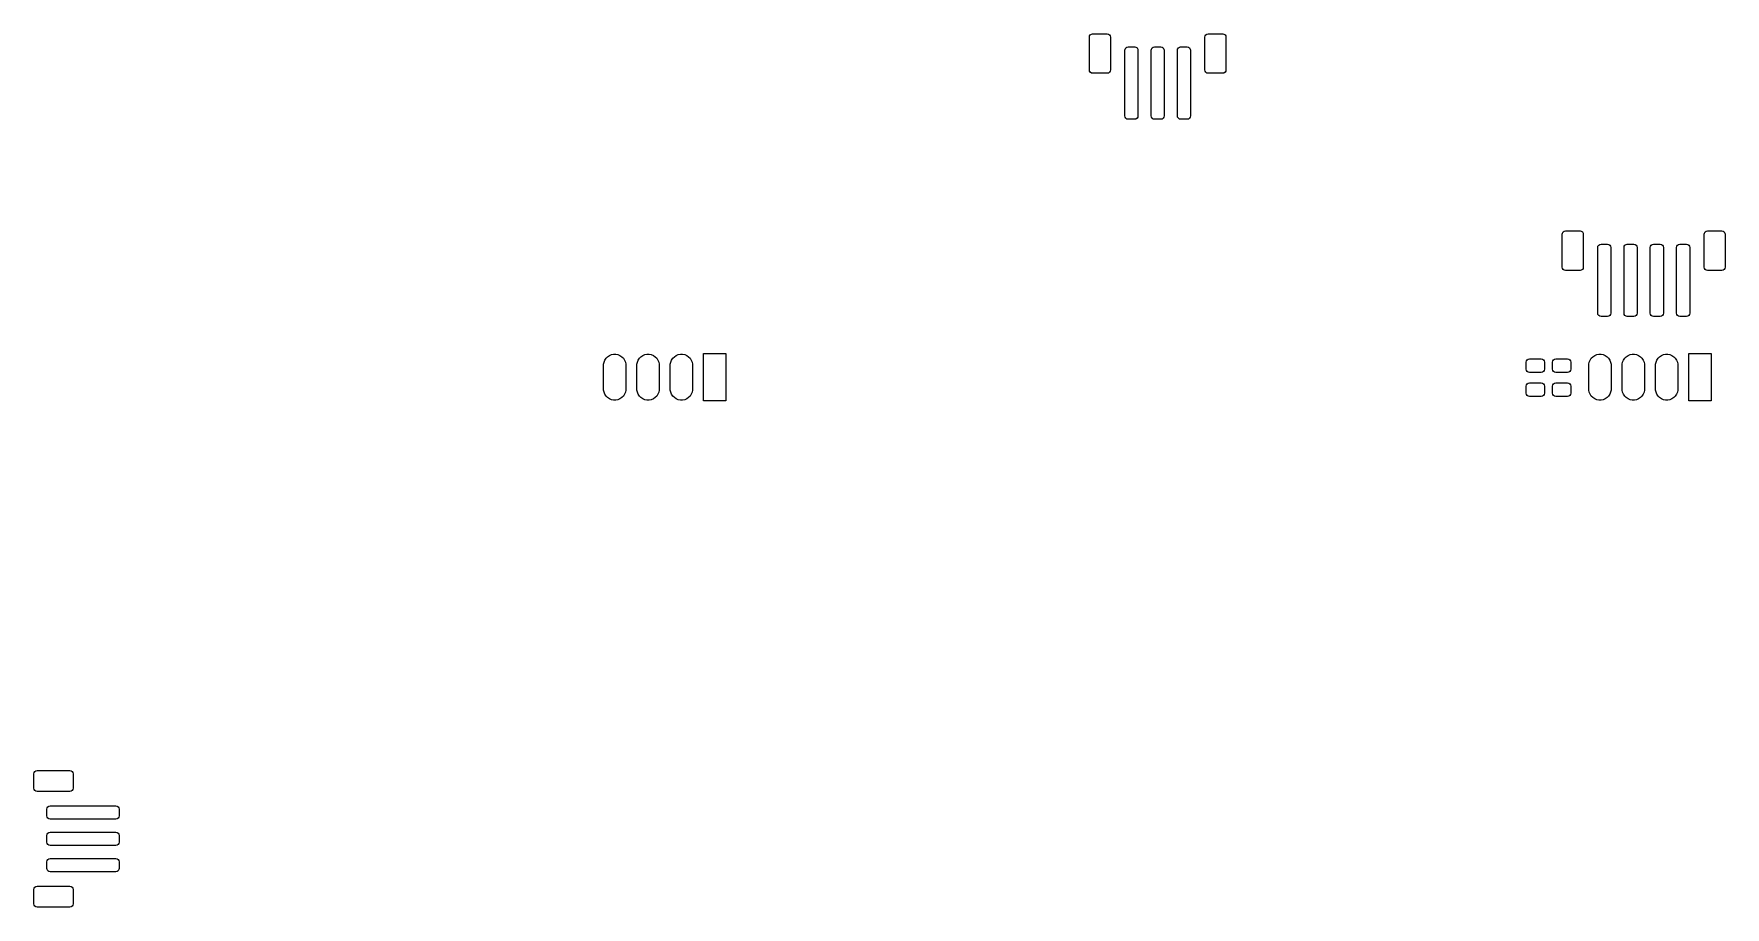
# Model space of a CAD drawing. Extents: x 21 to 150, y -116 to -50.
import ezdxf

# ---------------------------------------------------------------- set-up
doc = ezdxf.new("R2010")
doc.units = 0
doc.layers.add('BLACK', color=7, linetype='CONTINUOUS')

msp = doc.modelspace()

# ---------------------------------------------------------------- linework, layer by layer
at = {"layer": 'BLACK', "linetype": 'CONTINUOUS'}
for p, q in [((101.8, -50), (101.81903, -49.904329)), ((101.8, -52.5), (101.8, -50)), ((101.81903, -49.904329), (101.873223, -49.823223)), ((101.873223, -49.823223), (101.954329, -49.76903)), ((101.954329, -49.76903), (102.05, -49.75)), ((102.05, -49.75), (103.15, -49.75)), ((103.15, -49.75), (103.245671, -49.76903)), ((103.245671, -49.76903), (103.326777, -49.823223)), ((103.326777, -49.823223), (103.38097, -49.904329)), ((103.38097, -49.904329), (103.4, -50)), ((103.4, -50), (103.4, -52.5)), ((110.6, -50), (110.61903, -49.904329)), ((110.6, -52.5), (110.6, -50)), ((110.61903, -49.904329), (110.673223, -49.823223)), ((110.673223, -49.823223), (110.754329, -49.76903)), ((110.754329, -49.76903), (110.85, -49.75)), ((110.85, -49.75), (111.95, -49.75)), ((111.95, -49.75), (112.045671, -49.76903)), ((112.045671, -49.76903), (112.126777, -49.823223)), ((112.126777, -49.823223), (112.18097, -49.904329)), ((112.18097, -49.904329), (112.2, -50)), ((112.2, -50), (112.2, -52.5)), ((104.5, -51), (104.51903, -50.904329)), ((104.5, -56), (104.5, -51)), ((104.51903, -50.904329), (104.573223, -50.823223)), ((104.573223, -50.823223), (104.654329, -50.76903)), ((104.654329, -50.76903), (104.75, -50.75)), ((104.75, -50.75), (105.25, -50.75)), ((105.25, -50.75), (105.345671, -50.76903)), ((105.345671, -50.76903), (105.426777, -50.823223)), ((105.426777, -50.823223), (105.48097, -50.904329)), ((105.48097, -50.904329), (105.5, -51)), ((105.5, -51), (105.5, -56)), ((106.5, -51), (106.51903, -50.904329)), ((106.5, -56), (106.5, -51)), ((106.51903, -50.904329), (106.573223, -50.823223)), ((106.573223, -50.823223), (106.654329, -50.76903)), ((106.654329, -50.76903), (106.75, -50.75)), ((106.75, -50.75), (107.25, -50.75)), ((107.25, -50.75), (107.345671, -50.76903)), ((107.345671, -50.76903), (107.426777, -50.823223)), ((107.426777, -50.823223), (107.48097, -50.904329)), ((107.48097, -50.904329), (107.5, -51)), ((107.5, -51), (107.5, -56)), ((108.5, -51), (108.51903, -50.904329)), ((108.5, -56), (108.5, -51)), ((108.51903, -50.904329), (108.573223, -50.823223)), ((108.573223, -50.823223), (108.654329, -50.76903)), ((108.654329, -50.76903), (108.75, -50.75)), ((108.75, -50.75), (109.25, -50.75)), ((109.25, -50.75), (109.345671, -50.76903)), ((109.345671, -50.76903), (109.426777, -50.823223)), ((109.426777, -50.823223), (109.48097, -50.904329)), ((109.48097, -50.904329), (109.5, -51)), ((109.5, -51), (109.5, -56)), ((101.81903, -52.595671), (101.8, -52.5)), ((101.873223, -52.676777), (101.81903, -52.595671)), ((101.954329, -52.73097), (101.873223, -52.676777)), ((102.05, -52.75), (101.954329, -52.73097)), ((103.15, -52.75), (102.05, -52.75)), ((103.245671, -52.73097), (103.15, -52.75)), ((103.326777, -52.676777), (103.245671, -52.73097)), ((103.38097, -52.595671), (103.326777, -52.676777)), ((103.4, -52.5), (103.38097, -52.595671)), ((110.61903, -52.595671), (110.6, -52.5)), ((110.673223, -52.676777), (110.61903, -52.595671)), ((110.754329, -52.73097), (110.673223, -52.676777)), ((110.85, -52.75), (110.754329, -52.73097)), ((111.95, -52.75), (110.85, -52.75)), ((112.045671, -52.73097), (111.95, -52.75)), ((112.126777, -52.676777), (112.045671, -52.73097)), ((112.18097, -52.595671), (112.126777, -52.676777)), ((112.2, -52.5), (112.18097, -52.595671)), ((104.51903, -56.095671), (104.5, -56)), ((104.573223, -56.176777), (104.51903, -56.095671)), ((104.654329, -56.23097), (104.573223, -56.176777)), ((104.75, -56.25), (104.654329, -56.23097)), ((105.25, -56.25), (104.75, -56.25)), ((105.345671, -56.23097), (105.25, -56.25)), ((105.426777, -56.176777), (105.345671, -56.23097)), ((105.48097, -56.095671), (105.426777, -56.176777)), ((105.5, -56), (105.48097, -56.095671)), ((106.51903, -56.095671), (106.5, -56)), ((106.573223, -56.176777), (106.51903, -56.095671)), ((106.654329, -56.23097), (106.573223, -56.176777)), ((106.75, -56.25), (106.654329, -56.23097)), ((107.25, -56.25), (106.75, -56.25)), ((107.345671, -56.23097), (107.25, -56.25)), ((107.426777, -56.176777), (107.345671, -56.23097)), ((107.48097, -56.095671), (107.426777, -56.176777)), ((107.5, -56), (107.48097, -56.095671)), ((108.51903, -56.095671), (108.5, -56)), ((108.573223, -56.176777), (108.51903, -56.095671)), ((108.654329, -56.23097), (108.573223, -56.176777)), ((108.75, -56.25), (108.654329, -56.23097)), ((109.25, -56.25), (108.75, -56.25)), ((109.345671, -56.23097), (109.25, -56.25)), ((109.426777, -56.176777), (109.345671, -56.23097)), ((109.48097, -56.095671), (109.426777, -56.176777)), ((109.5, -56), (109.48097, -56.095671)), ((137.8, -65), (137.81903, -64.904329)), ((137.8, -67.5), (137.8, -65)), ((137.81903, -64.904329), (137.873223, -64.823223)), ((137.873223, -64.823223), (137.954329, -64.76903)), ((137.954329, -64.76903), (138.05, -64.75)), ((138.05, -64.75), (139.15, -64.75)), ((139.15, -64.75), (139.245671, -64.76903)), ((139.245671, -64.76903), (139.326777, -64.823223)), ((139.326777, -64.823223), (139.38097, -64.904329)), ((139.38097, -64.904329), (139.4, -65)), ((139.4, -65), (139.4, -67.5)), ((148.6, -65), (148.61903, -64.904329)), ((148.6, -67.5), (148.6, -65)), ((148.61903, -64.904329), (148.673223, -64.823223)), ((148.673223, -64.823223), (148.754329, -64.76903)), ((148.754329, -64.76903), (148.85, -64.75)), ((148.85, -64.75), (149.95, -64.75)), ((149.95, -64.75), (150.045671, -64.76903)), ((150.045671, -64.76903), (150.126777, -64.823223)), ((150.126777, -64.823223), (150.18097, -64.904329)), ((150.18097, -64.904329), (150.2, -65)), ((150.2, -65), (150.2, -67.5)), ((140.5, -66), (140.51903, -65.904329)), ((140.5, -71), (140.5, -66)), ((140.51903, -65.904329), (140.573223, -65.823223)), ((140.573223, -65.823223), (140.654329, -65.76903)), ((140.654329, -65.76903), (140.75, -65.75)), ((140.75, -65.75), (141.25, -65.75)), ((141.25, -65.75), (141.345671, -65.76903)), ((141.345671, -65.76903), (141.426777, -65.823223)), ((141.426777, -65.823223), (141.48097, -65.904329)), ((141.48097, -65.904329), (141.5, -66)), ((141.5, -66), (141.5, -71)), ((142.5, -66), (142.51903, -65.904329)), ((142.5, -71), (142.5, -66)), ((142.51903, -65.904329), (142.573223, -65.823223)), ((142.573223, -65.823223), (142.654329, -65.76903)), ((142.654329, -65.76903), (142.75, -65.75)), ((142.75, -65.75), (143.25, -65.75)), ((143.25, -65.75), (143.345671, -65.76903)), ((143.345671, -65.76903), (143.426777, -65.823223)), ((143.426777, -65.823223), (143.48097, -65.904329)), ((143.48097, -65.904329), (143.5, -66)), ((143.5, -66), (143.5, -71)), ((144.5, -66), (144.51903, -65.904329)), ((144.5, -71), (144.5, -66)), ((144.51903, -65.904329), (144.573223, -65.823223)), ((144.573223, -65.823223), (144.654329, -65.76903)), ((144.654329, -65.76903), (144.75, -65.75)), ((144.75, -65.75), (145.25, -65.75)), ((145.25, -65.75), (145.345671, -65.76903)), ((145.345671, -65.76903), (145.426777, -65.823223)), ((145.426777, -65.823223), (145.48097, -65.904329)), ((145.48097, -65.904329), (145.5, -66)), ((145.5, -66), (145.5, -71)), ((146.5, -66), (146.51903, -65.904329)), ((146.5, -71), (146.5, -66)), ((146.51903, -65.904329), (146.573223, -65.823223)), ((146.573223, -65.823223), (146.654329, -65.76903)), ((146.654329, -65.76903), (146.75, -65.75)), ((146.75, -65.75), (147.25, -65.75)), ((147.25, -65.75), (147.345671, -65.76903)), ((147.345671, -65.76903), (147.426777, -65.823223)), ((147.426777, -65.823223), (147.48097, -65.904329)), ((147.48097, -65.904329), (147.5, -66)), ((147.5, -66), (147.5, -71)), ((137.81903, -67.595671), (137.8, -67.5)), ((137.873223, -67.676777), (137.81903, -67.595671)), ((137.954329, -67.73097), (137.873223, -67.676777)), ((138.05, -67.75), (137.954329, -67.73097)), ((139.15, -67.75), (138.05, -67.75)), ((139.245671, -67.73097), (139.15, -67.75)), ((139.326777, -67.676777), (139.245671, -67.73097)), ((139.38097, -67.595671), (139.326777, -67.676777)), ((139.4, -67.5), (139.38097, -67.595671)), ((148.61903, -67.595671), (148.6, -67.5)), ((148.673223, -67.676777), (148.61903, -67.595671)), ((148.754329, -67.73097), (148.673223, -67.676777)), ((148.85, -67.75), (148.754329, -67.73097)), ((149.95, -67.75), (148.85, -67.75)), ((150.045671, -67.73097), (149.95, -67.75)), ((150.126777, -67.676777), (150.045671, -67.73097)), ((150.18097, -67.595671), (150.126777, -67.676777)), ((150.2, -67.5), (150.18097, -67.595671)), ((140.51903, -71.095671), (140.5, -71)), ((140.573223, -71.176777), (140.51903, -71.095671)), ((140.654329, -71.23097), (140.573223, -71.176777)), ((140.75, -71.25), (140.654329, -71.23097)), ((141.25, -71.25), (140.75, -71.25)), ((141.345671, -71.23097), (141.25, -71.25)), ((141.426777, -71.176777), (141.345671, -71.23097)), ((141.48097, -71.095671), (141.426777, -71.176777)), ((141.5, -71), (141.48097, -71.095671)), ((142.51903, -71.095671), (142.5, -71)), ((142.573223, -71.176777), (142.51903, -71.095671)), ((142.654329, -71.23097), (142.573223, -71.176777)), ((142.75, -71.25), (142.654329, -71.23097)), ((143.25, -71.25), (142.75, -71.25)), ((143.345671, -71.23097), (143.25, -71.25)), ((143.426777, -71.176777), (143.345671, -71.23097)), ((143.48097, -71.095671), (143.426777, -71.176777)), ((143.5, -71), (143.48097, -71.095671)), ((144.51903, -71.095671), (144.5, -71)), ((144.573223, -71.176777), (144.51903, -71.095671)), ((144.654329, -71.23097), (144.573223, -71.176777)), ((144.75, -71.25), (144.654329, -71.23097)), ((145.25, -71.25), (144.75, -71.25)), ((145.345671, -71.23097), (145.25, -71.25)), ((145.426777, -71.176777), (145.345671, -71.23097)), ((145.48097, -71.095671), (145.426777, -71.176777)), ((145.5, -71), (145.48097, -71.095671)), ((146.51903, -71.095671), (146.5, -71)), ((146.573223, -71.176777), (146.51903, -71.095671)), ((146.654329, -71.23097), (146.573223, -71.176777)), ((146.75, -71.25), (146.654329, -71.23097)), ((147.25, -71.25), (146.75, -71.25)), ((147.345671, -71.23097), (147.25, -71.25)), ((147.426777, -71.176777), (147.345671, -71.23097)), ((147.48097, -71.095671), (147.426777, -71.176777)), ((147.5, -71), (147.48097, -71.095671)), ((64.854601, -74.726058), (64.918367, -74.572113)), ((64.918367, -74.572113), (65.010941, -74.433566)), ((65.010941, -74.433566), (65.128766, -74.315741)), ((65.128766, -74.315741), (65.267313, -74.223167)), ((65.267313, -74.223167), (65.421258, -74.159401)), ((65.421258, -74.159401), (65.584685, -74.126893)), ((65.584685, -74.126893), (65.751315, -74.126893)), ((65.751315, -74.126893), (65.914742, -74.159401)), ((65.914742, -74.159401), (66.068687, -74.223167)), ((66.068687, -74.223167), (66.207234, -74.315741)), ((66.207234, -74.315741), (66.325059, -74.433566)), ((66.325059, -74.433566), (66.417633, -74.572113)), ((66.417633, -74.572113), (66.481399, -74.726058)), ((67.394601, -74.726058), (67.458367, -74.572113)), ((67.458367, -74.572113), (67.550941, -74.433566)), ((67.550941, -74.433566), (67.668766, -74.315741)), ((67.668766, -74.315741), (67.807313, -74.223167)), ((67.807313, -74.223167), (67.961258, -74.159401)), ((67.961258, -74.159401), (68.124685, -74.126893)), ((68.124685, -74.126893), (68.291315, -74.126893)), ((68.291315, -74.126893), (68.454742, -74.159401)), ((68.454742, -74.159401), (68.608687, -74.223167)), ((68.608687, -74.223167), (68.747234, -74.315741)), ((68.747234, -74.315741), (68.865059, -74.433566)), ((68.865059, -74.433566), (68.957633, -74.572113)), ((68.957633, -74.572113), (69.021399, -74.726058)), ((69.934601, -74.726058), (69.998367, -74.572113)), ((69.998367, -74.572113), (70.090941, -74.433566)), ((70.090941, -74.433566), (70.208766, -74.315741)), ((70.208766, -74.315741), (70.347313, -74.223167)), ((70.347313, -74.223167), (70.501258, -74.159401)), ((70.501258, -74.159401), (70.664685, -74.126893)), ((70.664685, -74.126893), (70.831315, -74.126893)), ((70.831315, -74.126893), (70.994742, -74.159401)), ((70.994742, -74.159401), (71.148687, -74.223167)), ((71.148687, -74.223167), (71.287234, -74.315741)), ((71.287234, -74.315741), (71.405059, -74.433566)), ((71.405059, -74.433566), (71.497633, -74.572113)), ((71.497633, -74.572113), (71.561399, -74.726058)), ((72.438, -77.6728), (72.438, -74.0728)), ((72.438, -74.0728), (74.138, -74.0728)), ((74.138, -74.0728), (74.138, -77.6728)), ((135.05, -74.7375), (135.06903, -74.641829)), ((135.06903, -74.641829), (135.123223, -74.560723)), ((135.123223, -74.560723), (135.204329, -74.50653)), ((135.204329, -74.50653), (135.3, -74.4875)), ((135.3, -74.4875), (136.2, -74.4875)), ((136.2, -74.4875), (136.295671, -74.50653)), ((136.295671, -74.50653), (136.376777, -74.560723)), ((136.376777, -74.560723), (136.43097, -74.641829)), ((136.43097, -74.641829), (136.45, -74.7375)), ((137.05, -74.7375), (137.06903, -74.641829)), ((137.06903, -74.641829), (137.123223, -74.560723)), ((137.123223, -74.560723), (137.204329, -74.50653)), ((137.204329, -74.50653), (137.3, -74.4875)), ((137.3, -74.4875), (138.2, -74.4875)), ((138.2, -74.4875), (138.295671, -74.50653)), ((138.295671, -74.50653), (138.376777, -74.560723)), ((138.376777, -74.560723), (138.43097, -74.641829)), ((138.43097, -74.641829), (138.45, -74.7375)), ((139.854601, -74.726058), (139.918367, -74.572113)), ((139.918367, -74.572113), (140.010941, -74.433566)), ((140.010941, -74.433566), (140.128766, -74.315741)), ((140.128766, -74.315741), (140.267313, -74.223167)), ((140.267313, -74.223167), (140.421258, -74.159401)), ((140.421258, -74.159401), (140.584685, -74.126893)), ((140.584685, -74.126893), (140.751315, -74.126893)), ((140.751315, -74.126893), (140.914742, -74.159401)), ((140.914742, -74.159401), (141.068687, -74.223167)), ((141.068687, -74.223167), (141.207234, -74.315741)), ((141.207234, -74.315741), (141.325059, -74.433566)), ((141.325059, -74.433566), (141.417633, -74.572113)), ((141.417633, -74.572113), (141.481399, -74.726058)), ((142.394601, -74.726058), (142.458367, -74.572113)), ((142.458367, -74.572113), (142.550941, -74.433566)), ((142.550941, -74.433566), (142.668766, -74.315741)), ((142.668766, -74.315741), (142.807313, -74.223167)), ((142.807313, -74.223167), (142.961258, -74.159401)), ((142.961258, -74.159401), (143.124685, -74.126893)), ((143.124685, -74.126893), (143.291315, -74.126893)), ((143.291315, -74.126893), (143.454742, -74.159401)), ((143.454742, -74.159401), (143.608687, -74.223167)), ((143.608687, -74.223167), (143.747234, -74.315741)), ((143.747234, -74.315741), (143.865059, -74.433566)), ((143.865059, -74.433566), (143.957633, -74.572113)), ((143.957633, -74.572113), (144.021399, -74.726058)), ((144.934601, -74.726058), (144.998367, -74.572113)), ((144.998367, -74.572113), (145.090941, -74.433566)), ((145.090941, -74.433566), (145.208766, -74.315741)), ((145.208766, -74.315741), (145.347313, -74.223167)), ((145.347313, -74.223167), (145.501258, -74.159401)), ((145.501258, -74.159401), (145.664685, -74.126893)), ((145.664685, -74.126893), (145.831315, -74.126893)), ((145.831315, -74.126893), (145.994742, -74.159401)), ((145.994742, -74.159401), (146.148687, -74.223167)), ((146.148687, -74.223167), (146.287234, -74.315741)), ((146.287234, -74.315741), (146.405059, -74.433566)), ((146.405059, -74.433566), (146.497633, -74.572113)), ((146.497633, -74.572113), (146.561399, -74.726058)), ((147.438, -77.6728), (147.438, -74.0728)), ((147.438, -74.0728), (149.138, -74.0728)), ((149.138, -74.0728), (149.138, -77.6728)), ((64.818, -74.9728), (64.822093, -74.889485)), ((64.818, -76.7728), (64.818, -74.9728)), ((64.822093, -74.889485), (64.854601, -74.726058)), ((66.481399, -74.726058), (66.513907, -74.889485)), ((66.513907, -74.889485), (66.518, -74.9728)), ((66.518, -74.9728), (66.518, -76.7728)), ((67.358, -74.9728), (67.362093, -74.889485)), ((67.358, -76.7728), (67.358, -74.9728)), ((67.362093, -74.889485), (67.394601, -74.726058)), ((69.021399, -74.726058), (69.053907, -74.889485)), ((69.053907, -74.889485), (69.058, -74.9728)), ((69.058, -74.9728), (69.058, -76.7728)), ((69.898, -74.9728), (69.902093, -74.889485)), ((69.898, -76.7728), (69.898, -74.9728)), ((69.902093, -74.889485), (69.934601, -74.726058)), ((71.561399, -74.726058), (71.593907, -74.889485)), ((71.593907, -74.889485), (71.598, -74.9728)), ((71.598, -74.9728), (71.598, -76.7728)), ((135.05, -75.2625), (135.05, -74.7375)), ((135.06903, -75.358171), (135.05, -75.2625)), ((135.123223, -75.439277), (135.06903, -75.358171)), ((135.204329, -75.49347), (135.123223, -75.439277)), ((135.3, -75.5125), (135.204329, -75.49347)), ((136.2, -75.5125), (135.3, -75.5125)), ((136.295671, -75.49347), (136.2, -75.5125)), ((136.376777, -75.439277), (136.295671, -75.49347)), ((136.43097, -75.358171), (136.376777, -75.439277)), ((136.45, -75.2625), (136.43097, -75.358171)), ((136.45, -74.7375), (136.45, -75.2625)), ((137.05, -75.2625), (137.05, -74.7375)), ((137.06903, -75.358171), (137.05, -75.2625)), ((137.123223, -75.439277), (137.06903, -75.358171)), ((137.204329, -75.49347), (137.123223, -75.439277)), ((137.3, -75.5125), (137.204329, -75.49347)), ((138.2, -75.5125), (137.3, -75.5125)), ((138.295671, -75.49347), (138.2, -75.5125)), ((138.376777, -75.439277), (138.295671, -75.49347)), ((138.43097, -75.358171), (138.376777, -75.439277)), ((138.45, -75.2625), (138.43097, -75.358171)), ((138.45, -74.7375), (138.45, -75.2625)), ((139.818, -74.9728), (139.822093, -74.889485)), ((139.818, -76.7728), (139.818, -74.9728)), ((139.822093, -74.889485), (139.854601, -74.726058)), ((141.481399, -74.726058), (141.513907, -74.889485)), ((141.513907, -74.889485), (141.518, -74.9728)), ((141.518, -74.9728), (141.518, -76.7728)), ((142.358, -74.9728), (142.362093, -74.889485)), ((142.358, -76.7728), (142.358, -74.9728)), ((142.362093, -74.889485), (142.394601, -74.726058)), ((144.021399, -74.726058), (144.053907, -74.889485)), ((144.053907, -74.889485), (144.058, -74.9728)), ((144.058, -74.9728), (144.058, -76.7728)), ((144.898, -74.9728), (144.902093, -74.889485)), ((144.898, -76.7728), (144.898, -74.9728)), ((144.902093, -74.889485), (144.934601, -74.726058)), ((146.561399, -74.726058), (146.593907, -74.889485)), ((146.593907, -74.889485), (146.598, -74.9728)), ((146.598, -74.9728), (146.598, -76.7728)), ((64.822093, -76.856115), (64.818, -76.7728)), ((64.854601, -77.019542), (64.822093, -76.856115)), ((64.918367, -77.173487), (64.854601, -77.019542)), ((65.010941, -77.312034), (64.918367, -77.173487)), ((66.417633, -77.173487), (66.325059, -77.312034)), ((66.481399, -77.019542), (66.417633, -77.173487)), ((66.513907, -76.856115), (66.481399, -77.019542)), ((66.518, -76.7728), (66.513907, -76.856115)), ((67.362093, -76.856115), (67.358, -76.7728)), ((67.394601, -77.019542), (67.362093, -76.856115)), ((67.458367, -77.173487), (67.394601, -77.019542)), ((67.550941, -77.312034), (67.458367, -77.173487)), ((68.957633, -77.173487), (68.865059, -77.312034)), ((69.021399, -77.019542), (68.957633, -77.173487)), ((69.053907, -76.856115), (69.021399, -77.019542)), ((69.058, -76.7728), (69.053907, -76.856115)), ((69.902093, -76.856115), (69.898, -76.7728)), ((69.934601, -77.019542), (69.902093, -76.856115)), ((69.998367, -77.173487), (69.934601, -77.019542)), ((70.090941, -77.312034), (69.998367, -77.173487)), ((71.497633, -77.173487), (71.405059, -77.312034)), ((71.561399, -77.019542), (71.497633, -77.173487)), ((71.593907, -76.856115), (71.561399, -77.019542)), ((71.598, -76.7728), (71.593907, -76.856115)), ((135.05, -76.5625), (135.06903, -76.466829)), ((135.05, -77.0875), (135.05, -76.5625)), ((135.06903, -77.183171), (135.05, -77.0875)), ((135.06903, -76.466829), (135.123223, -76.385723)), ((135.123223, -77.264277), (135.06903, -77.183171)), ((135.123223, -76.385723), (135.204329, -76.33153)), ((135.204329, -76.33153), (135.3, -76.3125)), ((135.3, -76.3125), (136.2, -76.3125)), ((136.2, -76.3125), (136.295671, -76.33153)), ((136.295671, -76.33153), (136.376777, -76.385723)), ((136.376777, -76.385723), (136.43097, -76.466829)), ((136.43097, -77.183171), (136.376777, -77.264277)), ((136.43097, -76.466829), (136.45, -76.5625)), ((136.45, -77.0875), (136.43097, -77.183171)), ((136.45, -76.5625), (136.45, -77.0875)), ((137.05, -76.5625), (137.06903, -76.466829)), ((137.05, -77.0875), (137.05, -76.5625)), ((137.06903, -77.183171), (137.05, -77.0875)), ((137.06903, -76.466829), (137.123223, -76.385723)), ((137.123223, -77.264277), (137.06903, -77.183171)), ((137.123223, -76.385723), (137.204329, -76.33153)), ((137.204329, -76.33153), (137.3, -76.3125)), ((137.3, -76.3125), (138.2, -76.3125)), ((138.2, -76.3125), (138.295671, -76.33153)), ((138.295671, -76.33153), (138.376777, -76.385723)), ((138.376777, -76.385723), (138.43097, -76.466829)), ((138.43097, -77.183171), (138.376777, -77.264277)), ((138.43097, -76.466829), (138.45, -76.5625)), ((138.45, -77.0875), (138.43097, -77.183171)), ((138.45, -76.5625), (138.45, -77.0875)), ((139.822093, -76.856115), (139.818, -76.7728)), ((139.854601, -77.019542), (139.822093, -76.856115)), ((139.918367, -77.173487), (139.854601, -77.019542)), ((140.010941, -77.312034), (139.918367, -77.173487)), ((141.417633, -77.173487), (141.325059, -77.312034)), ((141.481399, -77.019542), (141.417633, -77.173487)), ((141.513907, -76.856115), (141.481399, -77.019542)), ((141.518, -76.7728), (141.513907, -76.856115)), ((142.362093, -76.856115), (142.358, -76.7728)), ((142.394601, -77.019542), (142.362093, -76.856115)), ((142.458367, -77.173487), (142.394601, -77.019542)), ((142.550941, -77.312034), (142.458367, -77.173487)), ((143.957633, -77.173487), (143.865059, -77.312034)), ((144.021399, -77.019542), (143.957633, -77.173487)), ((144.053907, -76.856115), (144.021399, -77.019542)), ((144.058, -76.7728), (144.053907, -76.856115)), ((144.902093, -76.856115), (144.898, -76.7728)), ((144.934601, -77.019542), (144.902093, -76.856115)), ((144.998367, -77.173487), (144.934601, -77.019542)), ((145.090941, -77.312034), (144.998367, -77.173487)), ((146.497633, -77.173487), (146.405059, -77.312034)), ((146.561399, -77.019542), (146.497633, -77.173487)), ((146.593907, -76.856115), (146.561399, -77.019542)), ((146.598, -76.7728), (146.593907, -76.856115)), ((65.128766, -77.429859), (65.010941, -77.312034)), ((65.267313, -77.522433), (65.128766, -77.429859)), ((65.421258, -77.586199), (65.267313, -77.522433)), ((65.584685, -77.618707), (65.421258, -77.586199)), ((65.751315, -77.618707), (65.584685, -77.618707)), ((65.914742, -77.586199), (65.751315, -77.618707)), ((66.068687, -77.522433), (65.914742, -77.586199)), ((66.207234, -77.429859), (66.068687, -77.522433)), ((66.325059, -77.312034), (66.207234, -77.429859)), ((67.668766, -77.429859), (67.550941, -77.312034)), ((67.807313, -77.522433), (67.668766, -77.429859)), ((67.961258, -77.586199), (67.807313, -77.522433)), ((68.124685, -77.618707), (67.961258, -77.586199)), ((68.291315, -77.618707), (68.124685, -77.618707)), ((68.454742, -77.586199), (68.291315, -77.618707)), ((68.608687, -77.522433), (68.454742, -77.586199)), ((68.747234, -77.429859), (68.608687, -77.522433)), ((68.865059, -77.312034), (68.747234, -77.429859)), ((70.208766, -77.429859), (70.090941, -77.312034)), ((70.347313, -77.522433), (70.208766, -77.429859)), ((70.501258, -77.586199), (70.347313, -77.522433)), ((70.664685, -77.618707), (70.501258, -77.586199)), ((70.831315, -77.618707), (70.664685, -77.618707)), ((70.994742, -77.586199), (70.831315, -77.618707)), ((71.148687, -77.522433), (70.994742, -77.586199)), ((71.287234, -77.429859), (71.148687, -77.522433)), ((71.405059, -77.312034), (71.287234, -77.429859)), ((74.138, -77.6728), (72.438, -77.6728)), ((135.204329, -77.31847), (135.123223, -77.264277)), ((135.3, -77.3375), (135.204329, -77.31847)), ((136.2, -77.3375), (135.3, -77.3375)), ((136.295671, -77.31847), (136.2, -77.3375)), ((136.376777, -77.264277), (136.295671, -77.31847)), ((137.204329, -77.31847), (137.123223, -77.264277)), ((137.3, -77.3375), (137.204329, -77.31847)), ((138.2, -77.3375), (137.3, -77.3375)), ((138.295671, -77.31847), (138.2, -77.3375)), ((138.376777, -77.264277), (138.295671, -77.31847)), ((140.128766, -77.429859), (140.010941, -77.312034)), ((140.267313, -77.522433), (140.128766, -77.429859)), ((140.421258, -77.586199), (140.267313, -77.522433)), ((140.584685, -77.618707), (140.421258, -77.586199)), ((140.751315, -77.618707), (140.584685, -77.618707)), ((140.914742, -77.586199), (140.751315, -77.618707)), ((141.068687, -77.522433), (140.914742, -77.586199)), ((141.207234, -77.429859), (141.068687, -77.522433)), ((141.325059, -77.312034), (141.207234, -77.429859)), ((142.668766, -77.429859), (142.550941, -77.312034)), ((142.807313, -77.522433), (142.668766, -77.429859)), ((142.961258, -77.586199), (142.807313, -77.522433)), ((143.124685, -77.618707), (142.961258, -77.586199)), ((143.291315, -77.618707), (143.124685, -77.618707)), ((143.454742, -77.586199), (143.291315, -77.618707)), ((143.608687, -77.522433), (143.454742, -77.586199)), ((143.747234, -77.429859), (143.608687, -77.522433)), ((143.865059, -77.312034), (143.747234, -77.429859)), ((145.208766, -77.429859), (145.090941, -77.312034)), ((145.347313, -77.522433), (145.208766, -77.429859)), ((145.501258, -77.586199), (145.347313, -77.522433)), ((145.664685, -77.618707), (145.501258, -77.586199)), ((145.831315, -77.618707), (145.664685, -77.618707)), ((145.994742, -77.586199), (145.831315, -77.618707)), ((146.148687, -77.522433), (145.994742, -77.586199)), ((146.287234, -77.429859), (146.148687, -77.522433)), ((146.405059, -77.312034), (146.287234, -77.429859)), ((149.138, -77.6728), (147.438, -77.6728)), ((21.45, -106.05), (21.46903, -105.954329)), ((21.45, -107.15), (21.45, -106.05)), ((21.46903, -105.954329), (21.523223, -105.873223)), ((21.523223, -105.873223), (21.604329, -105.81903)), ((21.604329, -105.81903), (21.7, -105.8)), ((21.7, -105.8), (24.2, -105.8)), ((24.2, -105.8), (24.295671, -105.81903)), ((24.295671, -105.81903), (24.376777, -105.873223)), ((24.376777, -105.873223), (24.43097, -105.954329)), ((24.43097, -105.954329), (24.45, -106.05)), ((24.45, -106.05), (24.45, -107.15)), ((21.46903, -107.245671), (21.45, -107.15)), ((21.523223, -107.326777), (21.46903, -107.245671)), ((21.604329, -107.38097), (21.523223, -107.326777)), ((21.7, -107.4), (21.604329, -107.38097)), ((24.2, -107.4), (21.7, -107.4)), ((24.295671, -107.38097), (24.2, -107.4)), ((24.376777, -107.326777), (24.295671, -107.38097)), ((24.43097, -107.245671), (24.376777, -107.326777)), ((24.45, -107.15), (24.43097, -107.245671)), ((22.45, -108.75), (22.46903, -108.654329)), ((22.45, -109.25), (22.45, -108.75)), ((22.46903, -109.345671), (22.45, -109.25)), ((22.46903, -108.654329), (22.523223, -108.573223)), ((22.523223, -109.426777), (22.46903, -109.345671)), ((22.523223, -108.573223), (22.604329, -108.51903)), ((22.604329, -109.48097), (22.523223, -109.426777)), ((22.604329, -108.51903), (22.7, -108.5)), ((22.7, -108.5), (27.7, -108.5)), ((27.7, -108.5), (27.795671, -108.51903)), ((27.795671, -108.51903), (27.876777, -108.573223)), ((27.876777, -109.426777), (27.795671, -109.48097)), ((27.876777, -108.573223), (27.93097, -108.654329)), ((27.93097, -109.345671), (27.876777, -109.426777)), ((27.93097, -108.654329), (27.95, -108.75)), ((27.95, -109.25), (27.93097, -109.345671)), ((27.95, -108.75), (27.95, -109.25)), ((22.45, -110.75), (22.46903, -110.654329)), ((22.46903, -110.654329), (22.523223, -110.573223)), ((22.523223, -110.573223), (22.604329, -110.51903)), ((22.7, -109.5), (22.604329, -109.48097)), ((22.604329, -110.51903), (22.7, -110.5)), ((27.7, -109.5), (22.7, -109.5)), ((22.7, -110.5), (27.7, -110.5)), ((27.795671, -109.48097), (27.7, -109.5)), ((27.7, -110.5), (27.795671, -110.51903)), ((27.795671, -110.51903), (27.876777, -110.573223)), ((27.876777, -110.573223), (27.93097, -110.654329)), ((27.93097, -110.654329), (27.95, -110.75)), ((22.45, -111.25), (22.45, -110.75)), ((22.46903, -111.345671), (22.45, -111.25)), ((22.523223, -111.426777), (22.46903, -111.345671)), ((22.604329, -111.48097), (22.523223, -111.426777)), ((22.7, -111.5), (22.604329, -111.48097)), ((27.7, -111.5), (22.7, -111.5)), ((27.795671, -111.48097), (27.7, -111.5)), ((27.876777, -111.426777), (27.795671, -111.48097)), ((27.93097, -111.345671), (27.876777, -111.426777)), ((27.95, -111.25), (27.93097, -111.345671)), ((27.95, -110.75), (27.95, -111.25)), ((22.45, -112.75), (22.46903, -112.654329)), ((22.45, -113.25), (22.45, -112.75)), ((22.46903, -113.345671), (22.45, -113.25)), ((22.46903, -112.654329), (22.523223, -112.573223)), ((22.523223, -112.573223), (22.604329, -112.51903)), ((22.604329, -112.51903), (22.7, -112.5)), ((22.7, -112.5), (27.7, -112.5)), ((27.7, -112.5), (27.795671, -112.51903)), ((27.795671, -112.51903), (27.876777, -112.573223)), ((27.876777, -112.573223), (27.93097, -112.654329)), ((27.93097, -112.654329), (27.95, -112.75)), ((27.95, -113.25), (27.93097, -113.345671)), ((27.95, -112.75), (27.95, -113.25)), ((22.523223, -113.426777), (22.46903, -113.345671)), ((22.604329, -113.48097), (22.523223, -113.426777)), ((22.7, -113.5), (22.604329, -113.48097)), ((27.7, -113.5), (22.7, -113.5)), ((27.795671, -113.48097), (27.7, -113.5)), ((27.876777, -113.426777), (27.795671, -113.48097)), ((27.93097, -113.345671), (27.876777, -113.426777)), ((21.45, -114.85), (21.46903, -114.754329)), ((21.45, -115.95), (21.45, -114.85)), ((21.46903, -114.754329), (21.523223, -114.673223)), ((21.523223, -114.673223), (21.604329, -114.61903)), ((21.604329, -114.61903), (21.7, -114.6)), ((21.7, -114.6), (24.2, -114.6)), ((24.2, -114.6), (24.295671, -114.61903)), ((24.295671, -114.61903), (24.376777, -114.673223)), ((24.376777, -114.673223), (24.43097, -114.754329)), ((24.43097, -114.754329), (24.45, -114.85)), ((24.45, -114.85), (24.45, -115.95)), ((21.46903, -116.045671), (21.45, -115.95)), ((21.523223, -116.126777), (21.46903, -116.045671)), ((21.604329, -116.18097), (21.523223, -116.126777)), ((21.7, -116.2), (21.604329, -116.18097)), ((24.2, -116.2), (21.7, -116.2)), ((24.295671, -116.18097), (24.2, -116.2)), ((24.376777, -116.126777), (24.295671, -116.18097)), ((24.43097, -116.045671), (24.376777, -116.126777)), ((24.45, -115.95), (24.43097, -116.045671))]:
    msp.add_line(p, q, dxfattribs=at)

doc.saveas('drawing.dxf')
